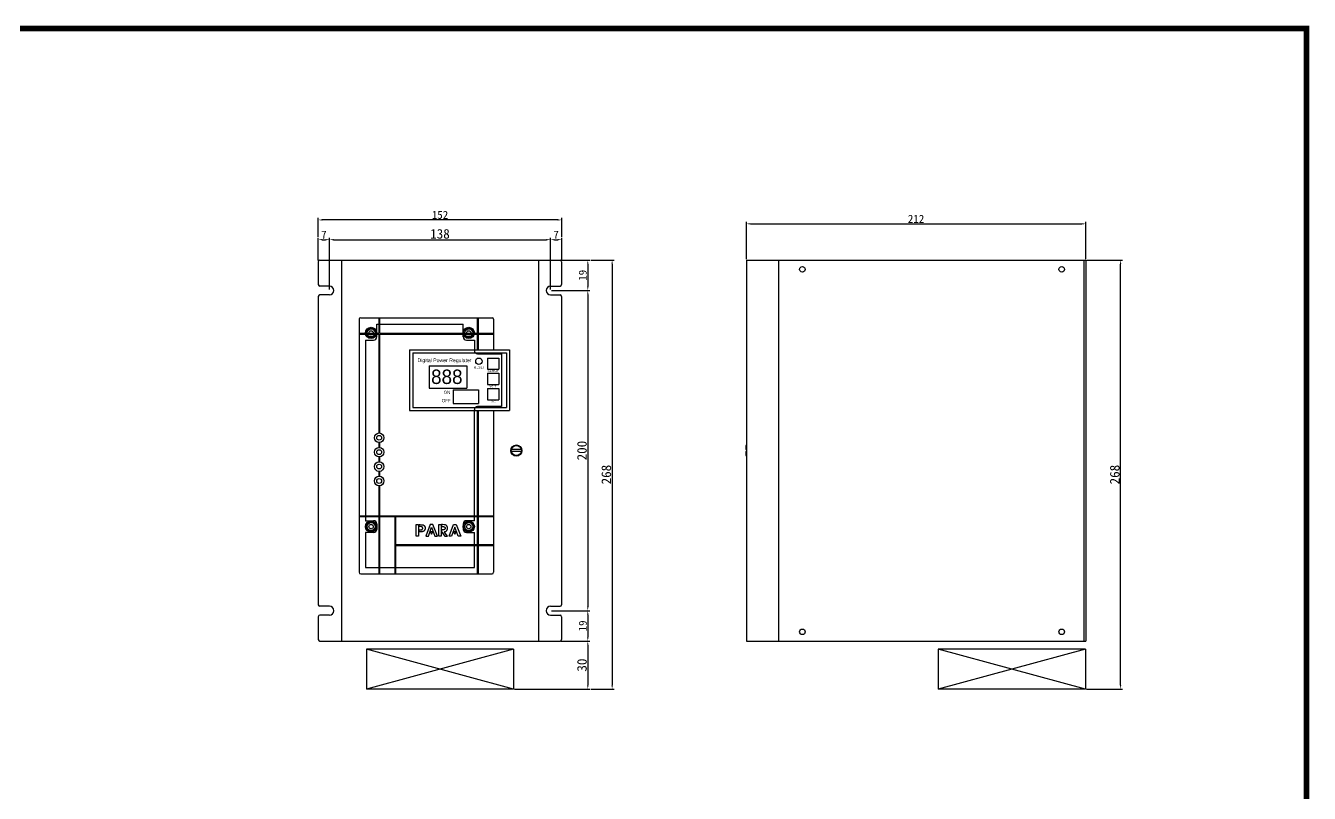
# Model space of a CAD drawing. Header units: millimetres. Extents: x 553 to 2032, y 676 to 1713.
# Drawn here: x 1231 to 2032, y 1233 to 1713 of the extents above; entities that cross this region are included whole.
import ezdxf

# ---------------------------------------------------------------- set-up
doc = ezdxf.new("R2010")
doc.units = ezdxf.units.MM
for name, color, linetype in [('Case', 7, 'Continuous'), ('PCB COVER', 7, 'Continuous'), ('방열판', 7, 'Continuous'), ('팬', 7, 'Continuous')]:
    doc.layers.add(name, color=color, linetype=linetype)
doc.dimstyles.new('ISO-25', dxfattribs={"dimtxt": 6, "dimasz": 2.5, "dimexe": 1.25, "dimexo": 0.625, "dimtad": 1, "dimdsep": 46, "dimtxsty": 'Standard', "dimcen": 2.5, "dimclrd": 6, "dimclre": 6, "dimclrt": 1, "dimadec": 0, "dimazin": 0, "dimtfac": 1, "dimtmove": 0, "dimatfit": 3, "dimfxl": 1, "dimarcsym": 0})
doc.dimstyles.get("Standard").update_dxf_attribs({"dimtxt": 15, "dimasz": 0.18, "dimexe": 0.18, "dimexo": 0.0625, "dimgap": 0.09, "dimtad": 1, "dimzin": 12, "dimdsep": 46, "dimtxsty": 'Standard', "dimcen": 0.09, "dimclrd": 6, "dimclre": 6, "dimclrt": 1, "dimadec": 0, "dimazin": 0, "dimtfac": 1, "dimtofl": 0, "dimtmove": 0, "dimatfit": 3, "dimfxl": 1, "dimtolj": 1, "dimtzin": 0, "dimarcsym": 0})

# ---------------------------------------------------------------- blocks, each defined once
blk = doc.blocks.new('*D13')
at = {"color": 6, "lineweight": -2, "transparency": 16777216}
for p, q in [((1680.79, 1566.82), (1680.79, 1590.06)), ((1683.29, 1588.81), (1890.29, 1588.81)), ((1892.79, 1566.82), (1892.79, 1590.06))]:
    blk.add_line(p, q, dxfattribs=at)
at = {"color": 6, "transparency": 16777216}
for points in [[(1683.29, 1589.23), (1683.29, 1588.4), (1680.79, 1588.81)], [(1890.29, 1589.23), (1890.29, 1588.4), (1892.79, 1588.81)]]:
    blk.add_solid(points, dxfattribs=at)
at = {"layer": 'Defpoints', "color": 0, "transparency": 16777216}
for p in [(1892.79, 1588.81), (1680.79, 1566.19), (1892.79, 1566.19)]:
    blk.add_point(p, dxfattribs=at)
at = {"color": 1, "transparency": 16777216, "insert": (1786.79, 1591.94), "char_height": 5, "attachment_point": 5}
blk.add_mtext('212', dxfattribs=at)
blk = doc.blocks.new('*D18')
at = {"color": 6, "lineweight": -2, "transparency": 16777216}
for p, q in [((1565.06, 1566.19), (1583.01, 1566.19)), ((1581.76, 1563.69), (1581.76, 1549.69)), ((1559.06, 1547.19), (1583.01, 1547.19))]:
    blk.add_line(p, q, dxfattribs=at)
at = {"color": 6, "transparency": 16777216}
for points in [[(1581.34, 1563.69), (1582.17, 1563.69), (1581.76, 1566.19)], [(1581.34, 1549.69), (1582.17, 1549.69), (1581.76, 1547.19)]]:
    blk.add_solid(points, dxfattribs=at)
at = {"layer": 'Defpoints', "color": 0, "transparency": 16777216}
for p in [(1564.44, 1566.19), (1558.44, 1547.19), (1581.76, 1547.19)]:
    blk.add_point(p, dxfattribs=at)
at = {"color": 1, "transparency": 16777216, "insert": (1578.63, 1556.69), "char_height": 5, "attachment_point": 5, "rotation": 90}
blk.add_mtext('19', dxfattribs=at)
blk = doc.blocks.new('*D19')
at = {"color": 6, "lineweight": -2, "transparency": 16777216}
for p, q in [((1559.06, 1347.19), (1583.01, 1347.19)), ((1581.76, 1344.69), (1581.76, 1330.69)), ((1565.06, 1328.19), (1583.01, 1328.19))]:
    blk.add_line(p, q, dxfattribs=at)
at = {"color": 6, "transparency": 16777216}
for points in [[(1581.34, 1344.69), (1582.17, 1344.69), (1581.76, 1347.19)], [(1581.34, 1330.69), (1582.17, 1330.69), (1581.76, 1328.19)]]:
    blk.add_solid(points, dxfattribs=at)
at = {"layer": 'Defpoints', "color": 0, "transparency": 16777216}
for p in [(1558.44, 1347.19), (1564.44, 1328.19), (1581.76, 1328.19)]:
    blk.add_point(p, dxfattribs=at)
at = {"color": 1, "transparency": 16777216, "insert": (1578.63, 1337.69), "char_height": 5, "attachment_point": 5, "rotation": 90}
blk.add_mtext('19', dxfattribs=at)
blk = doc.blocks.new('*D20')
at = {"color": 6, "lineweight": -2, "transparency": 16777216}
for p, q in [((1413.44, 1565.82), (1413.44, 1580.18)), ((1420.44, 1547.82), (1420.44, 1580.18)), ((1415.94, 1578.93), (1417.94, 1578.93))]:
    blk.add_line(p, q, dxfattribs=at)
at = {"color": 6, "transparency": 16777216}
for points in [[(1415.94, 1579.34), (1415.94, 1578.51), (1413.44, 1578.93)], [(1417.94, 1579.34), (1417.94, 1578.51), (1420.44, 1578.93)]]:
    blk.add_solid(points, dxfattribs=at)
at = {"layer": 'Defpoints', "color": 0, "transparency": 16777216}
for p in [(1420.44, 1578.93), (1413.44, 1565.19), (1420.44, 1547.19)]:
    blk.add_point(p, dxfattribs=at)
at = {"color": 1, "transparency": 16777216, "insert": (1416.94, 1582.05), "char_height": 5, "attachment_point": 5}
blk.add_mtext('7', dxfattribs=at)
blk = doc.blocks.new('*D21')
at = {"color": 6, "lineweight": -2, "transparency": 16777216}
for p, q in [((1558.44, 1547.82), (1558.44, 1580.18)), ((1565.44, 1565.82), (1565.44, 1580.18)), ((1560.94, 1578.93), (1562.94, 1578.93))]:
    blk.add_line(p, q, dxfattribs=at)
at = {"color": 6, "transparency": 16777216}
for points in [[(1560.94, 1579.34), (1560.94, 1578.51), (1558.44, 1578.93)], [(1562.94, 1579.34), (1562.94, 1578.51), (1565.44, 1578.93)]]:
    blk.add_solid(points, dxfattribs=at)
at = {"layer": 'Defpoints', "color": 0, "transparency": 16777216}
for p in [(1565.44, 1578.93), (1565.44, 1565.19), (1558.44, 1547.19)]:
    blk.add_point(p, dxfattribs=at)
at = {"color": 1, "transparency": 16777216, "insert": (1561.94, 1582.05), "char_height": 5, "attachment_point": 5}
blk.add_mtext('7', dxfattribs=at)
blk = doc.blocks.new('*D14')
at = {"color": 6, "lineweight": -2, "transparency": 16777216}
for p, q in [((1413.44, 1580.8), (1413.44, 1592.49)), ((1562.94, 1591.24), (1415.94, 1591.24)), ((1565.44, 1580.8), (1565.44, 1592.49))]:
    blk.add_line(p, q, dxfattribs=at)
at = {"color": 6, "transparency": 16777216}
for points in [[(1415.94, 1591.66), (1415.94, 1590.83), (1413.44, 1591.24)], [(1562.94, 1591.66), (1562.94, 1590.83), (1565.44, 1591.24)]]:
    blk.add_solid(points, dxfattribs=at)
at = {"layer": 'Defpoints', "color": 0, "transparency": 16777216}
for p in [(1413.44, 1591.24), (1413.44, 1580.18), (1565.44, 1580.18)]:
    blk.add_point(p, dxfattribs=at)
at = {"color": 1, "transparency": 16777216, "insert": (1489.44, 1594.37), "char_height": 5, "attachment_point": 5}
blk.add_mtext('152', dxfattribs=at)
blk = doc.blocks.new('*D15')
at = {"layer": 'Defpoints', "color": 0, "transparency": 16777216}
for p in [(1558.44, 1578.93), (1420.44, 1547.19), (1558.44, 1547.19)]:
    blk.add_point(p, dxfattribs=at)
at = {"layer": '방열판', "color": 6, "lineweight": -2, "transparency": 16777216}
for p, q in [((1420.44, 1547.82), (1420.44, 1580.18)), ((1558.44, 1547.82), (1558.44, 1580.18)), ((1422.94, 1578.93), (1555.94, 1578.93))]:
    blk.add_line(p, q, dxfattribs=at)
at = {"layer": '방열판', "color": 6, "transparency": 16777216}
for points in [[(1422.94, 1579.34), (1422.94, 1578.51), (1420.44, 1578.93)], [(1555.94, 1579.34), (1555.94, 1578.51), (1558.44, 1578.93)]]:
    blk.add_solid(points, dxfattribs=at)
at = {"layer": '방열판', "color": 1, "transparency": 16777216, "insert": (1489.44, 1582.55), "char_height": 6, "attachment_point": 5}
blk.add_mtext('138', dxfattribs=at)
blk = doc.blocks.new('*D10')
at = {"layer": 'Defpoints', "color": 0, "transparency": 16777216}
for p in [(1558.44, 1547.19), (1558.44, 1347.19), (1581.76, 1347.19)]:
    blk.add_point(p, dxfattribs=at)
at = {"layer": '방열판', "color": 6, "lineweight": -2, "transparency": 16777216}
for p, q in [((1559.06, 1547.19), (1583.01, 1547.19)), ((1581.76, 1544.69), (1581.76, 1349.69)), ((1559.06, 1347.19), (1583.01, 1347.19))]:
    blk.add_line(p, q, dxfattribs=at)
at = {"layer": '방열판', "color": 6, "transparency": 16777216}
for points in [[(1581.34, 1544.69), (1582.17, 1544.69), (1581.76, 1547.19)], [(1581.34, 1349.69), (1582.17, 1349.69), (1581.76, 1347.19)]]:
    blk.add_solid(points, dxfattribs=at)
at = {"layer": '방열판', "color": 1, "transparency": 16777216, "insert": (1578.13, 1447.19), "char_height": 6, "attachment_point": 5, "rotation": 90}
blk.add_mtext('200', dxfattribs=at)
blk = doc.blocks.new('*D11')
at = {"layer": 'Defpoints', "color": 0, "transparency": 16777216}
for p in [(1583.01, 1566.19), (1583.01, 1298.19), (1596.95, 1298.19)]:
    blk.add_point(p, dxfattribs=at)
at = {"layer": '방열판', "color": 6, "lineweight": -2, "transparency": 16777216}
for p, q in [((1583.63, 1566.19), (1598.2, 1566.19)), ((1596.95, 1563.69), (1596.95, 1300.69)), ((1583.63, 1298.19), (1598.2, 1298.19))]:
    blk.add_line(p, q, dxfattribs=at)
at = {"layer": '방열판', "color": 6, "transparency": 16777216}
for points in [[(1596.53, 1563.69), (1597.37, 1563.69), (1596.95, 1566.19)], [(1596.53, 1300.69), (1597.37, 1300.69), (1596.95, 1298.19)]]:
    blk.add_solid(points, dxfattribs=at)
at = {"layer": '방열판', "color": 1, "transparency": 16777216, "insert": (1593.33, 1432.19), "char_height": 6, "attachment_point": 5, "rotation": 90}
blk.add_mtext('268', dxfattribs=at)
blk = doc.blocks.new('*D25')
at = {"color": 6, "lineweight": -2, "transparency": 16777216}
for p, q in [((1565.06, 1328.19), (1583.01, 1328.19)), ((1581.76, 1325.69), (1581.76, 1300.69)), ((1536.06, 1298.19), (1583.01, 1298.19))]:
    blk.add_line(p, q, dxfattribs=at)
at = {"color": 6, "transparency": 16777216}
for points in [[(1581.34, 1325.69), (1582.17, 1325.69), (1581.76, 1328.19)], [(1581.34, 1300.69), (1582.17, 1300.69), (1581.76, 1298.19)]]:
    blk.add_solid(points, dxfattribs=at)
at = {"layer": 'Defpoints', "color": 0, "transparency": 16777216}
for p in [(1564.44, 1328.19), (1535.44, 1298.19), (1581.76, 1298.19)]:
    blk.add_point(p, dxfattribs=at)
at = {"color": 1, "transparency": 16777216, "insert": (1578.13, 1313.19), "char_height": 6, "attachment_point": 5, "rotation": 90}
blk.add_mtext('30', dxfattribs=at)
blk = doc.blocks.new('*D26')
at = {"color": 6, "lineweight": -2, "transparency": 16777216}
for p, q in [((1893.41, 1566.19), (1915.79, 1566.19)), ((1914.54, 1300.69), (1914.54, 1563.69)), ((1893.16, 1298.19), (1915.79, 1298.19))]:
    blk.add_line(p, q, dxfattribs=at)
at = {"color": 6, "transparency": 16777216}
for points in [[(1914.13, 1563.69), (1914.96, 1563.69), (1914.54, 1566.19)], [(1914.13, 1300.69), (1914.96, 1300.69), (1914.54, 1298.19)]]:
    blk.add_solid(points, dxfattribs=at)
at = {"layer": 'Defpoints', "color": 0, "transparency": 16777216}
for p in [(1892.79, 1566.19), (1914.54, 1566.19), (1892.54, 1298.19)]:
    blk.add_point(p, dxfattribs=at)
at = {"color": 1, "transparency": 16777216, "insert": (1910.92, 1432.19), "char_height": 6, "attachment_point": 5, "rotation": 90}
blk.add_mtext('268', dxfattribs=at)

msp = doc.modelspace()

# ---------------------------------------------------------------- linework, layer by layer
at = {"color": 0, "linetype": 'Continuous'}
for p, q in [((1482.636, 1500.192), (1506.136, 1500.192)), ((1506.136, 1500.192), (1506.136, 1486.192)), ((1519.136, 1504.992), (1519.136, 1497.992)), ((1519.136, 1504.992), (1526.136, 1504.992)), ((1526.136, 1504.992), (1526.136, 1497.992)), ((1519.136, 1497.992), (1526.136, 1497.992)), ((1519.136, 1495.492), (1519.136, 1488.492)), ((1519.136, 1495.492), (1526.136, 1495.492)), ((1526.136, 1495.492), (1526.136, 1488.492)), ((1482.636, 1486.192), (1506.136, 1486.192)), ((1497.636, 1485.192), (1497.636, 1476.692)), ((1497.636, 1485.192), (1513.436, 1485.192)), ((1513.436, 1485.192), (1513.436, 1476.692)), ((1519.136, 1488.492), (1526.136, 1488.492)), ((1519.136, 1485.992), (1519.136, 1478.992)), ((1519.136, 1485.992), (1526.136, 1485.992)), ((1526.136, 1485.992), (1526.136, 1478.992)), ((1497.636, 1476.692), (1513.436, 1476.692)), ((1519.136, 1478.992), (1526.136, 1478.992))]:
    msp.add_line(p, q, dxfattribs=at)
at = {"color": 5, "const_width": 3.6}
msp.add_lwpolyline([(554.618, 677.602), (2030.618, 677.602), (2030.618, 1710.802), (554.618, 1710.802), (554.618, 677.602)], dxfattribs=at)
at = {"color": 0, "linetype": 'Continuous'}
msp.add_circle((1513.736, 1502.992), 2, dxfattribs=at)
at = {"layer": 'Case', "color": 0}
for p, q in [((1413.436, 1565.192), (1413.436, 1550.942)), ((1414.436, 1566.192), (1564.436, 1566.192)), ((1427.936, 1566.192), (1427.936, 1328.192)), ((1550.936, 1566.192), (1550.936, 1328.192)), ((1565.436, 1565.192), (1565.436, 1550.942)), ((1680.785, 1566.192), (1892.785, 1566.192)), ((1680.785, 1566.192), (1680.785, 1328.192)), ((1700.785, 1566.192), (1700.785, 1328.192)), ((1891.585, 1566.192), (1891.585, 1328.192)), ((1892.785, 1566.192), (1892.785, 1328.192)), ((1420.436, 1549.942), (1414.436, 1549.942)), ((1558.436, 1549.942), (1564.436, 1549.942)), ((1413.436, 1543.442), (1413.436, 1350.942)), ((1420.436, 1544.442), (1414.436, 1544.442)), ((1558.436, 1544.442), (1564.436, 1544.442)), ((1565.436, 1543.442), (1565.436, 1350.942)), ((1540.184, 1447.789), (1534.088, 1447.789)), ((1540.184, 1446.596), (1534.088, 1446.596)), ((1420.436, 1349.942), (1414.436, 1349.942)), ((1558.436, 1349.942), (1564.436, 1349.942)), ((1413.436, 1343.442), (1413.436, 1329.192)), ((1420.436, 1344.442), (1414.436, 1344.442)), ((1558.436, 1344.442), (1564.436, 1344.442)), ((1565.436, 1343.442), (1565.436, 1329.192)), ((1414.436, 1328.192), (1564.436, 1328.192)), ((1680.785, 1328.192), (1892.785, 1328.192))]:
    msp.add_line(p, q, dxfattribs=at)
at = {"layer": 'Case', "color": 0, "linetype": 'Continuous', "ltscale": 0.3}
for p, q in [((1449.936, 1526.192), (1503.936, 1526.192)), ((1449.936, 1518.192), (1449.936, 1526.192)), ((1503.936, 1518.192), (1503.936, 1526.192)), ((1442.936, 1516.192), (1442.936, 1403.392)), ((1442.936, 1516.192), (1442.936, 1403.392)), ((1442.936, 1516.192), (1447.936, 1516.192)), ((1442.936, 1516.192), (1447.936, 1516.192)), ((1505.936, 1516.192), (1510.936, 1516.192)), ((1510.936, 1516.192), (1510.936, 1509.692)), ((1512.936, 1507.692), (1527.936, 1507.692)), ((1527.936, 1507.692), (1527.936, 1474.692)), ((1510.936, 1403.392), (1510.936, 1472.692)), ((1527.936, 1474.692), (1512.936, 1474.692)), ((1442.936, 1403.392), (1447.936, 1403.392)), ((1510.936, 1403.392), (1505.936, 1403.392)), ((1447.936, 1395.992), (1442.936, 1395.992)), ((1442.936, 1395.992), (1442.936, 1374.192)), ((1449.936, 1401.392), (1449.936, 1397.992)), ((1503.936, 1401.392), (1503.936, 1397.992)), ((1505.936, 1395.992), (1510.936, 1395.992)), ((1510.936, 1374.192), (1510.936, 1395.992)), ((1442.936, 1374.192), (1510.936, 1374.192))]:
    msp.add_line(p, q, dxfattribs=at)
at = {"layer": 'Case', "color": 0, "linetype": 'Continuous'}
for p, q in [((1680.411, 1450.113), (1680.411, 1447.789)), ((1680.411, 1447.789), (1680.785, 1447.789)), ((1680.411, 1446.596), (1680.411, 1444.271)), ((1680.411, 1446.596), (1680.785, 1446.596)), ((1680.665, 1450.367), (1680.785, 1450.367)), ((1680.665, 1444.017), (1680.785, 1444.017))]:
    msp.add_line(p, q, dxfattribs=at)
at = {"layer": 'Case', "color": 0}
for centre, radius in [((1715.785, 1560.392), 1.75), ((1877.785, 1560.392), 1.75), ((1537.136, 1447.192), 3.5), ((1537.136, 1447.192), 3.175), ((1715.785, 1333.992), 1.75), ((1877.785, 1333.992), 1.75)]:
    msp.add_circle(centre, radius, dxfattribs=at)
at = {"layer": 'Case', "color": 0, "linetype": 'Continuous', "ltscale": 0.3}
for centre in [(1446.436, 1520.692), (1446.436, 1520.692), (1507.436, 1520.692), (1507.436, 1520.692), (1446.436, 1399.692), (1446.436, 1399.692), (1507.436, 1399.692), (1507.436, 1399.692)]:
    msp.add_circle(centre, 3, dxfattribs=at)
at = {"layer": 'Case', "color": 0}
for centre, radius, start, end in [((1414.436, 1565.192), 1, 90, 180), ((1564.436, 1565.192), 1, 0, 90), ((1414.436, 1550.942), 1, 180, 270), ((1420.436, 1547.192), 2.75, 270, 90), ((1558.436, 1547.192), 2.75, 90, 270), ((1564.436, 1550.942), 1, 270, 0), ((1414.436, 1543.442), 1, 90, 180), ((1564.436, 1543.442), 1, 0, 90), ((1414.436, 1350.942), 1, 180, 270), ((1420.436, 1347.192), 2.75, 270, 90), ((1558.436, 1347.192), 2.75, 90, 270), ((1564.436, 1350.942), 1, 270, 0), ((1414.436, 1343.442), 1, 90, 180), ((1564.436, 1343.442), 1, 0, 90), ((1414.436, 1329.192), 1, 180, 270), ((1564.436, 1329.192), 1, 270, 0)]:
    msp.add_arc(centre, radius, start, end, dxfattribs=at)
at = {"layer": 'Case', "color": 0, "linetype": 'Continuous', "ltscale": 0.3}
for centre, start, end in [((1447.936, 1518.192), 270, 0), ((1505.936, 1518.192), 180, 270), ((1512.936, 1509.692), 180, 270), ((1512.936, 1472.692), 90, 180), ((1447.936, 1401.392), 0, 90), ((1505.936, 1401.392), 90, 180), ((1447.936, 1397.992), 270, 0), ((1505.936, 1397.992), 180, 270)]:
    msp.add_arc(centre, 2, start, end, dxfattribs=at)
at = {"layer": 'Case', "color": 0, "linetype": 'Continuous'}
for centre, start, end in [((1680.665, 1450.113), 90, 180), ((1680.665, 1444.271), 180, 270)]:
    msp.add_arc(centre, 0.254, start, end, dxfattribs=at)
at = {"layer": 'PCB COVER', "color": 0}
for p, q in [((1438.936, 1529.192), (1438.936, 1371.192)), ((1439.936, 1530.192), (1521.936, 1530.192)), ((1451.186, 1530.192), (1451.186, 1520.442)), ((1451.686, 1530.192), (1451.686, 1520.442)), ((1512.686, 1530.192), (1512.686, 1520.442)), ((1513.186, 1530.192), (1513.186, 1520.442)), ((1522.936, 1529.192), (1522.936, 1510.192)), ((1438.936, 1520.442), (1451.186, 1520.442)), ((1438.936, 1519.942), (1451.186, 1519.942)), ((1451.186, 1519.942), (1451.186, 1458.182)), ((1451.686, 1520.442), (1512.686, 1520.442)), ((1451.686, 1519.942), (1451.686, 1458.182)), ((1451.686, 1519.942), (1512.686, 1519.942)), ((1512.686, 1519.942), (1512.686, 1510.192)), ((1513.186, 1520.442), (1522.936, 1520.442)), ((1513.186, 1519.942), (1513.186, 1510.192)), ((1513.186, 1519.942), (1522.936, 1519.942)), ((1470.436, 1510.192), (1470.436, 1472.192)), ((1470.436, 1510.192), (1532.936, 1510.192)), ((1472.436, 1508.192), (1472.436, 1474.192)), ((1472.436, 1508.192), (1530.936, 1508.192)), ((1530.936, 1508.192), (1530.936, 1474.192)), ((1532.936, 1510.192), (1532.936, 1472.192)), ((1482.636, 1500.192), (1482.636, 1486.192)), ((1470.436, 1472.192), (1532.936, 1472.192)), ((1472.436, 1474.192), (1530.936, 1474.192)), ((1512.686, 1472.192), (1512.686, 1406.442)), ((1513.186, 1472.192), (1513.186, 1406.442)), ((1522.936, 1472.192), (1522.936, 1371.192)), ((1451.186, 1452.203), (1451.186, 1449.182)), ((1451.686, 1452.203), (1451.686, 1449.182)), ((1451.186, 1443.203), (1451.186, 1440.182)), ((1451.686, 1443.203), (1451.686, 1440.182)), ((1451.186, 1434.203), (1451.186, 1431.182)), ((1451.686, 1434.203), (1451.686, 1431.182)), ((1451.186, 1425.203), (1451.186, 1406.442)), ((1451.686, 1425.203), (1451.686, 1406.442)), ((1438.936, 1406.442), (1451.186, 1406.442)), ((1438.936, 1405.942), (1451.186, 1405.942)), ((1451.186, 1405.942), (1451.186, 1370.192)), ((1451.686, 1406.442), (1512.686, 1406.442)), ((1451.686, 1405.942), (1451.686, 1370.192)), ((1451.686, 1405.942), (1461.186, 1405.942)), ((1461.186, 1405.942), (1461.186, 1370.192)), ((1461.686, 1405.942), (1461.686, 1388.442)), ((1461.686, 1405.942), (1512.686, 1405.942)), ((1512.686, 1405.942), (1512.686, 1388.442)), ((1513.186, 1406.442), (1522.936, 1406.442)), ((1513.186, 1405.942), (1513.186, 1388.442)), ((1513.186, 1405.942), (1522.936, 1405.942)), ((1461.686, 1388.442), (1512.686, 1388.442)), ((1461.686, 1387.942), (1512.686, 1387.942)), ((1461.686, 1387.942), (1461.686, 1370.192)), ((1512.686, 1387.942), (1512.686, 1370.192)), ((1513.186, 1388.442), (1522.936, 1388.442)), ((1513.186, 1387.942), (1513.186, 1370.192)), ((1513.186, 1387.942), (1522.936, 1387.942)), ((1439.936, 1370.192), (1521.936, 1370.192))]:
    msp.add_line(p, q, dxfattribs=at)
at = {"layer": 'PCB COVER', "color": 0, "ltscale": 0.4}
for p, q in [((1512.936, 1530.192), (1512.936, 1510.192)), ((1512.936, 1472.192), (1512.936, 1370.192)), ((1438.936, 1406.192), (1522.936, 1406.192)), ((1461.436, 1406.442), (1461.436, 1370.192)), ((1461.186, 1388.192), (1522.936, 1388.192))]:
    msp.add_line(p, q, dxfattribs=at)
at = {"layer": 'PCB COVER', "color": 0}
for points in [[(1476.089, 1400.932), (1476.09, 1393.72), (1474.638, 1393.72), (1474.638, 1400.932)], [(1476.402, 1397.658), (1476.886, 1397.658), (1477.28, 1397.665), (1477.603, 1397.687), (1477.738, 1397.703), (1477.855, 1397.722), (1477.907, 1397.733), (1477.955, 1397.745), (1477.997, 1397.758), (1478.036, 1397.772), (1478.106, 1397.803), (1478.14, 1397.819), (1478.173, 1397.837), (1478.205, 1397.856), (1478.236, 1397.876), (1478.266, 1397.896), (1478.294, 1397.918), (1478.322, 1397.941), (1478.349, 1397.965), (1478.375, 1397.989), (1478.4, 1398.015), (1478.424, 1398.042), (1478.447, 1398.07), (1478.469, 1398.099), (1478.49, 1398.128), (1478.51, 1398.159), (1478.529, 1398.19), (1478.546, 1398.222), (1478.562, 1398.255), (1478.577, 1398.288), (1478.591, 1398.321), (1478.603, 1398.356), (1478.614, 1398.391), (1478.624, 1398.426), (1478.632, 1398.463), (1478.639, 1398.499), (1478.645, 1398.537), (1478.652, 1398.613), (1478.655, 1398.693), (1478.654, 1398.742), (1478.651, 1398.789), (1478.647, 1398.836), (1478.641, 1398.882), (1478.632, 1398.927), (1478.623, 1398.97), (1478.611, 1399.013), (1478.597, 1399.054), (1478.582, 1399.094), (1478.565, 1399.133), (1478.546, 1399.172), (1478.525, 1399.209), (1478.503, 1399.245), (1478.478, 1399.279), (1478.452, 1399.313), (1478.424, 1399.346), (1478.395, 1399.377), (1478.364, 1399.407), (1478.333, 1399.436), (1478.301, 1399.463), (1478.268, 1399.488), (1478.234, 1399.512), (1478.198, 1399.534), (1478.162, 1399.555), (1478.125, 1399.574), (1478.087, 1399.592), (1478.048, 1399.609), (1478.009, 1399.623), (1477.968, 1399.637), (1477.926, 1399.649), (1477.883, 1399.659), (1477.839, 1399.668), (1477.766, 1399.679), (1477.676, 1399.689), (1477.447, 1399.705), (1476.792, 1399.717), (1476.402, 1399.717), (1476.402, 1400.932), (1476.97, 1400.932), (1478.065, 1400.905), (1478.439, 1400.872), (1478.583, 1400.85), (1478.644, 1400.837), (1478.698, 1400.824), (1478.775, 1400.802), (1478.85, 1400.778), (1478.923, 1400.75), (1478.995, 1400.719), (1479.065, 1400.686), (1479.134, 1400.649), (1479.201, 1400.609), (1479.267, 1400.567), (1479.331, 1400.521), (1479.393, 1400.473), (1479.454, 1400.421), (1479.513, 1400.366), (1479.571, 1400.309), (1479.627, 1400.248), (1479.681, 1400.185), (1479.734, 1400.119), (1479.785, 1400.049), (1479.832, 1399.978), (1479.876, 1399.904), (1479.917, 1399.827), (1479.954, 1399.748), (1479.988, 1399.666), (1480.019, 1399.582), (1480.047, 1399.496), (1480.072, 1399.407), (1480.093, 1399.316), (1480.111, 1399.222), (1480.125, 1399.125), (1480.145, 1398.925), (1480.151, 1398.715), (1480.148, 1398.552), (1480.136, 1398.396), (1480.118, 1398.247), (1480.091, 1398.104), (1480.057, 1397.968), (1480.016, 1397.838), (1479.993, 1397.776), (1479.967, 1397.715), (1479.94, 1397.656), (1479.911, 1397.599), (1479.849, 1397.489), (1479.782, 1397.385), (1479.712, 1397.287), (1479.638, 1397.195), (1479.559, 1397.109), (1479.477, 1397.029), (1479.39, 1396.956), (1479.299, 1396.888), (1479.206, 1396.826), (1479.113, 1396.77), (1479.02, 1396.719), (1478.926, 1396.674), (1478.831, 1396.634), (1478.736, 1396.599), (1478.641, 1396.57), (1478.546, 1396.546), (1478.408, 1396.522), (1478.256, 1396.501), (1477.908, 1396.469), (1477.038, 1396.443), (1476.402, 1396.443)], [(1484.174, 1399.256), (1486.264, 1393.72), (1487.847, 1393.72), (1484.968, 1400.932), (1483.392, 1400.932), (1480.613, 1393.72), (1482.169, 1393.72)], [(1484.207, 1394.972), (1485.064, 1396.457), (1483.35, 1396.457)], [(1490.075, 1400.932), (1490.075, 1393.72), (1488.623, 1393.72), (1488.623, 1400.932)], [(1491.999, 1396.477), (1492.286, 1396.507), (1492.531, 1396.546), (1492.626, 1396.57), (1492.721, 1396.599), (1492.816, 1396.634), (1492.911, 1396.674), (1493.005, 1396.719), (1493.098, 1396.77), (1493.192, 1396.826), (1493.284, 1396.888), (1493.375, 1396.956), (1493.462, 1397.029), (1493.544, 1397.109), (1493.623, 1397.195), (1493.697, 1397.287), (1493.767, 1397.385), (1493.834, 1397.489), (1493.896, 1397.599), (1493.925, 1397.656), (1493.952, 1397.715), (1493.978, 1397.776), (1494.001, 1397.838), (1494.042, 1397.968), (1494.076, 1398.104), (1494.103, 1398.247), (1494.121, 1398.396), (1494.133, 1398.552), (1494.136, 1398.715), (1494.13, 1398.925), (1494.11, 1399.125), (1494.096, 1399.222), (1494.078, 1399.316), (1494.057, 1399.407), (1494.032, 1399.496), (1494.004, 1399.582), (1493.974, 1399.666), (1493.939, 1399.748), (1493.902, 1399.827), (1493.861, 1399.904), (1493.817, 1399.978), (1493.77, 1400.049), (1493.719, 1400.119), (1493.666, 1400.185), (1493.612, 1400.248), (1493.556, 1400.309), (1493.498, 1400.366), (1493.439, 1400.421), (1493.378, 1400.473), (1493.316, 1400.521), (1493.252, 1400.567), (1493.186, 1400.609), (1493.119, 1400.649), (1493.05, 1400.686), (1492.98, 1400.719), (1492.908, 1400.75), (1492.835, 1400.778), (1492.76, 1400.802), (1492.683, 1400.824), (1492.629, 1400.837), (1492.568, 1400.85), (1492.424, 1400.872), (1492.05, 1400.905), (1490.955, 1400.932), (1490.387, 1400.932), (1490.387, 1399.717), (1490.778, 1399.717), (1491.432, 1399.705), (1491.661, 1399.689), (1491.751, 1399.679), (1491.824, 1399.668), (1491.868, 1399.659), (1491.911, 1399.649), (1491.953, 1399.637), (1491.994, 1399.623), (1492.033, 1399.609), (1492.072, 1399.592), (1492.11, 1399.574), (1492.147, 1399.555), (1492.183, 1399.534), (1492.219, 1399.512), (1492.253, 1399.488), (1492.286, 1399.463), (1492.318, 1399.436), (1492.349, 1399.407), (1492.38, 1399.377), (1492.409, 1399.346), (1492.437, 1399.313), (1492.463, 1399.279), (1492.488, 1399.245), (1492.51, 1399.209), (1492.531, 1399.172), (1492.55, 1399.133), (1492.567, 1399.094), (1492.582, 1399.054), (1492.596, 1399.013), (1492.608, 1398.97), (1492.618, 1398.927), (1492.626, 1398.882), (1492.632, 1398.836), (1492.636, 1398.789), (1492.639, 1398.742), (1492.64, 1398.693), (1492.638, 1398.613), (1492.634, 1398.575), (1492.63, 1398.537), (1492.624, 1398.499), (1492.617, 1398.463), (1492.609, 1398.426), (1492.599, 1398.391), (1492.588, 1398.356), (1492.576, 1398.321), (1492.562, 1398.288), (1492.547, 1398.255), (1492.531, 1398.222), (1492.514, 1398.19), (1492.495, 1398.159), (1492.475, 1398.128), (1492.454, 1398.099), (1492.432, 1398.07), (1492.409, 1398.042), (1492.385, 1398.015), (1492.36, 1397.989), (1492.334, 1397.965), (1492.307, 1397.941), (1492.28, 1397.918), (1492.251, 1397.896), (1492.221, 1397.876), (1492.19, 1397.856), (1492.158, 1397.837), (1492.125, 1397.819), (1492.091, 1397.803), (1492.021, 1397.772), (1491.982, 1397.758), (1491.94, 1397.745), (1491.892, 1397.733), (1491.84, 1397.722), (1491.723, 1397.703), (1491.589, 1397.687), (1491.265, 1397.665), (1490.871, 1397.658), (1490.387, 1397.658), (1490.387, 1396.443), (1492.398, 1393.72), (1494.136, 1393.72)], [(1498.71, 1399.256), (1496.706, 1393.72), (1495.149, 1393.72), (1497.928, 1400.932), (1499.504, 1400.932), (1502.384, 1393.72), (1500.8, 1393.72)], [(1498.775, 1394.972), (1499.632, 1396.457), (1497.918, 1396.457)]]:
    msp.add_lwpolyline(points, close=True, dxfattribs=at)
at = {"layer": 'PCB COVER', "color": 0, "ltscale": 0.4}
for centre, radius in [((1446.436, 1520.692), 3.5), ((1507.436, 1520.692), 3.5), ((1446.436, 1520.692), 2.5), ((1446.436, 1520.692), 1.35), ((1507.436, 1520.692), 2.5), ((1507.436, 1520.692), 1.35), ((1446.436, 1399.692), 3.5), ((1507.436, 1399.692), 3.5), ((1446.436, 1399.692), 2.5), ((1446.436, 1399.692), 1.35), ((1507.436, 1399.692), 2.5), ((1507.436, 1399.692), 1.35)]:
    msp.add_circle(centre, radius, dxfattribs=at)
at = {"layer": 'PCB COVER', "color": 0}
for centre, radius in [((1451.436, 1455.192), 3), ((1451.436, 1455.192), 1.5), ((1451.436, 1446.192), 3), ((1451.436, 1446.192), 1.5), ((1451.436, 1437.192), 3), ((1451.436, 1437.192), 1.5), ((1451.436, 1428.192), 3), ((1451.436, 1428.192), 1.5)]:
    msp.add_circle(centre, radius, dxfattribs=at)
for centre, start, end in [((1439.936, 1529.192), 90, 180), ((1521.936, 1529.192), 0, 90), ((1439.936, 1371.192), 180, 270), ((1521.936, 1371.192), 270, 0)]:
    msp.add_arc(centre, 1, start, end, dxfattribs=at)
at = {"layer": '팬', "color": 5}
for p, q in [((1535.436, 1323.192), (1443.436, 1323.192)), ((1535.436, 1298.192), (1443.436, 1323.192)), ((1535.436, 1323.192), (1443.436, 1298.192)), ((1443.436, 1323.192), (1443.436, 1298.192)), ((1535.436, 1323.192), (1535.436, 1298.192)), ((1892.535, 1323.192), (1800.535, 1323.192)), ((1892.535, 1298.192), (1800.535, 1323.192)), ((1892.535, 1323.192), (1800.535, 1298.192)), ((1800.535, 1323.192), (1800.535, 1298.192)), ((1892.535, 1323.192), (1892.535, 1298.192)), ((1535.436, 1298.192), (1443.436, 1298.192)), ((1892.535, 1298.192), (1800.535, 1298.192))]:
    msp.add_line(p, q, dxfattribs=at)

# ---------------------------------------------------------------- texts
at = {"color": 0, "attachment_point": 1}
for s, insert, char_height, width in [('{\\fSwis721 BT|b0|i0|c0|p34;Digital\\f??|b0|i0|c0|p49; \\fSwis721 BT|b0|i0|c0|p34;Power Regulater}', (1475.399, 1504.719), 2.3, 35.1239), ('{\\f@ￇ\uffd1ￄￄﾹ\uffd9ￅ\uffc1|b0|i0|c129|p18;RESET}', (1510.591, 1499.911), 1.5, 6.6627), ('{\\fGulim|b0|i0|c129|p50;888}', (1483.872, 1497.79), 9, 20.7472), ('{\\f@ￇ\uffd1ￄￄﾹ\uffd9ￅ\uffc1|b0|i0|c129|p18;OUTPUT}', (1519.212, 1497.462), 1.2, 6.6627), ('{\\f@ￇ\uffd1ￄￄﾹ\uffd9ￅ\uffc1|b0|i0|c129|p18;ON}', (1491.715, 1484.541), 2, 5.3252), ('{\\f@ￇ\uffd1ￄￄﾹ\uffd9ￅ\uffc1|b0|i0|c129|p18;SOFT}', (1520.332, 1487.962), 1.2, 4.62851), ('{\\f@ￇ\uffd1ￄￄﾹ\uffd9ￅ\uffc1|b0|i0|c129|p18;OFF}', (1490.544, 1479.396), 2, 6.6627), ('{\\f@ￇ\uffd1ￄￄﾹ\uffd9ￅ\uffc1|b0|i0|c129|p18;O.C}', (1521.137, 1478.462), 1.2, 2.88258)]:
    msp.add_mtext(s, dxfattribs=dict(at, insert=insert, char_height=char_height, width=width))

# ---------------------------------------------------------------- dimensions: what is measured, and where the dimension line sits
at = {"color": 0}
for base, p1, p2, override, picture, middle in [((1413.436, 1591.242), (1565.436, 1580.175), (1413.436, 1580.175), {"dimtxt": 5, "dimasz": 2.5, "dimexe": 1.25, "dimexo": 0.625, "dimgap": 0.625, "dimzin": 8, "dimcen": 2.5, "dimtofl": 1, "dimtolj": 0, "dimtzin": 8}, '*D14', (1489.436, 1594.367)), ((1420.436, 1578.925), (1413.436, 1565.192), (1420.436, 1547.192), {"dimtxt": 5, "dimasz": 2.5, "dimexe": 1.25, "dimexo": 0.625, "dimgap": 0.625, "dimzin": 8, "dimcen": 2.5, "dimtofl": 1, "dimtolj": 0, "dimtzin": 8}, '*D20', (1416.936, 1582.05)), ((1565.436, 1578.925), (1558.436, 1547.192), (1565.436, 1565.192), {"dimtxt": 5, "dimasz": 2.5, "dimexe": 1.25, "dimexo": 0.625, "dimgap": 0.625, "dimzin": 8, "dimcen": 2.5, "dimtofl": 1, "dimtmove": 1, "dimtolj": 0, "dimtzin": 8}, '*D21', (1561.936, 1582.05))]:
    dim = msp.add_linear_dim(base=base, p1=p1, p2=p2, dimstyle='Standard', override=override, dxfattribs=at)
    dim.commit()
    dim.dimension.update_dxf_attribs({"geometry": picture, "text_midpoint": middle})
for base, p1, p2, angle, override, picture, middle in [((1892.785, 1588.812), (1680.785, 1566.192), (1892.785, 1566.192), 180, {"dimtxt": 5, "dimasz": 2.5, "dimexe": 1.25, "dimexo": 0.625, "dimgap": 0.625, "dimzin": 8, "dimcen": 2.5, "dimtofl": 1, "dimtolj": 0, "dimtzin": 8}, '*D13', (1786.785, 1591.937)), ((1581.756, 1547.192), (1564.436, 1566.192), (1558.436, 1547.192), 90, {"dimtxt": 5, "dimasz": 2.5, "dimexe": 1.25, "dimexo": 0.625, "dimgap": 0.625, "dimzin": 8, "dimcen": 2.5, "dimtofl": 1, "dimtolj": 0, "dimtzin": 8}, '*D18', (1578.631, 1556.692)), ((1581.756, 1328.192), (1558.436, 1347.192), (1564.436, 1328.192), 90, {"dimtxt": 5, "dimasz": 2.5, "dimexe": 1.25, "dimexo": 0.625, "dimgap": 0.625, "dimzin": 8, "dimcen": 2.5, "dimtofl": 1, "dimtmove": 1, "dimtolj": 0, "dimtzin": 8}, '*D19', (1578.631, 1337.692))]:
    dim = msp.add_linear_dim(base=base, p1=p1, p2=p2, angle=angle, dimstyle='Standard', override=override, dxfattribs=at)
    dim.commit()
    dim.dimension.update_dxf_attribs({"geometry": picture, "text_midpoint": middle})
for base, p1, p2, picture, middle in [((1914.543, 1566.192), (1892.535, 1298.192), (1892.785, 1566.192), '*D26', (1910.918, 1432.192)), ((1581.756, 1298.192), (1564.436, 1328.192), (1535.436, 1298.192), '*D25', (1578.131, 1313.192))]:
    dim = msp.add_linear_dim(base=base, p1=p1, p2=p2, angle=90, dimstyle='ISO-25', dxfattribs=at)
    dim.commit()
    dim.dimension.update_dxf_attribs({"geometry": picture, "text_midpoint": middle})
at = {"layer": '방열판', "color": 0}
dim = msp.add_linear_dim(base=(1558.436, 1578.925), p1=(1420.436, 1547.192), p2=(1558.436, 1547.192), dimstyle='ISO-25', dxfattribs=at)
dim.commit()
dim.dimension.update_dxf_attribs({"geometry": '*D15', "text_midpoint": (1489.436, 1582.55)})
for base, p1, p2, picture, middle in [((1596.952, 1298.192), (1583.006, 1566.192), (1583.006, 1298.192), '*D11', (1593.327, 1432.192)), ((1581.756, 1347.192), (1558.436, 1547.192), (1558.436, 1347.192), '*D10', (1578.131, 1447.192))]:
    dim = msp.add_linear_dim(base=base, p1=p1, p2=p2, angle=90, dimstyle='ISO-25', dxfattribs=at)
    dim.commit()
    dim.dimension.update_dxf_attribs({"geometry": picture, "text_midpoint": middle})

doc.saveas('drawing.dxf')
